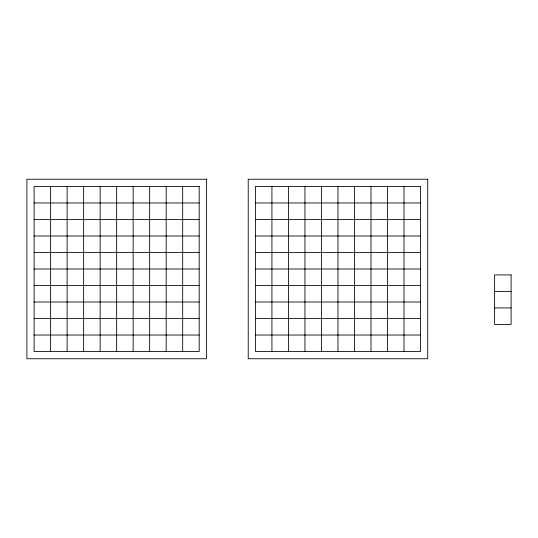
<?xml version="1.0" encoding="UTF-8"?>
<svg xmlns="http://www.w3.org/2000/svg" width="538" height="538" viewBox="0 0 538 538"><rect width="100%" height="100%" fill="white"/><g stroke="black" fill="none" stroke-linecap="round" stroke-linejoin="round"><path stroke-width="0.81" d="M34.109 202.967L199.188 202.967M255.429 202.967L420.508 202.967M34.109 219.477L199.188 219.477M255.429 219.477L420.508 219.477M34.109 235.987L199.188 235.987M255.429 235.987L420.508 235.987M34.109 252.49L199.188 252.49M255.429 252.49L420.508 252.49M34.109 269L199.188 269M255.429 269L420.508 269M34.109 285.51L199.188 285.51M255.429 285.51L420.508 285.51M494.59 291.421L511.1 291.421M34.109 302.013L199.188 302.013M255.429 302.013L420.508 302.013M494.59 307.924L511.1 307.924M34.109 318.523L199.188 318.523M255.429 318.523L420.508 318.523M34.109 335.033L199.188 335.033M255.429 335.033L420.508 335.033M403.998 186.457L403.998 351.543M387.495 186.457L387.495 351.543M370.985 186.457L370.985 351.543M354.475 186.457L354.475 351.543M337.965 186.457L337.965 351.543M321.462 186.457L321.462 351.543M304.952 186.457L304.952 351.543M288.442 186.457L288.442 351.543M271.932 186.457L271.932 351.543M182.678 186.457L182.678 351.543M166.175 186.457L166.175 351.543M149.665 186.457L149.665 351.543M133.155 186.457L133.155 351.543M116.652 186.457L116.652 351.543M100.142 186.457L100.142 351.543M83.632 186.457L83.632 351.543M67.122 186.457L67.122 351.543M50.619 186.457L50.619 351.543M206.397 179.248L26.9 179.248L26.9 358.752L206.397 358.752L206.397 179.248M427.717 179.248L248.22 179.248L248.22 358.752L427.717 358.752L427.717 179.248M199.188 186.457L34.109 186.457L34.109 351.543L199.188 351.543L199.188 186.457M420.508 186.457L255.429 186.457L255.429 351.543L420.508 351.543L420.508 186.457M511.1 274.911L494.59 274.911L494.59 324.434L511.1 324.434L511.1 274.911"/></g></svg>
